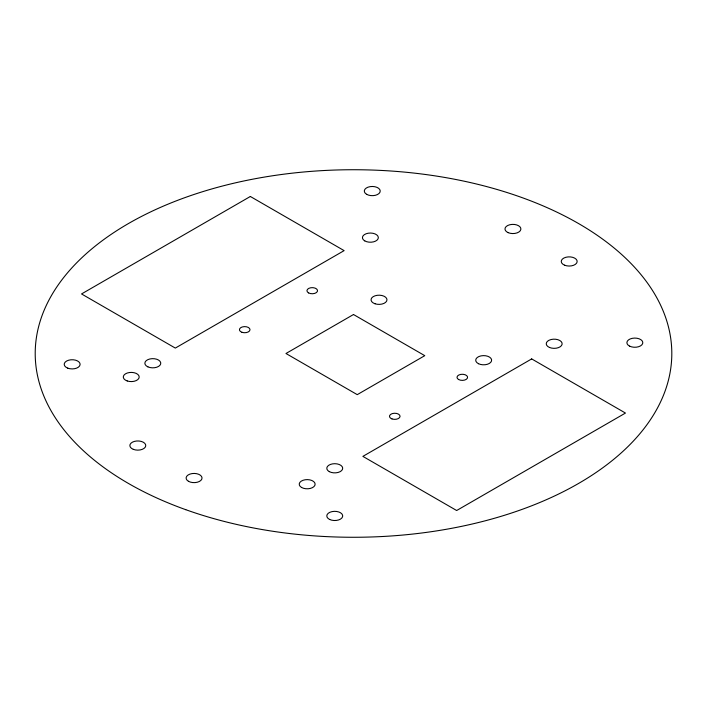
<?xml version="1.0" encoding="UTF-8"?>
<svg xmlns="http://www.w3.org/2000/svg" width="707" height="707" viewBox="0 0 707 707"><rect width="100%" height="100%" fill="white"/><g stroke="black" fill="none" stroke-linecap="round" stroke-linejoin="round"><path stroke-width="1.06" d="M250.34 196.484L81.535 293.944L175.318 348.083L344.123 250.623L250.34 196.484M353.5 314.518L285.973 353.5L357.247 394.647L424.774 355.665L353.5 314.518M531.682 358.917L362.877 456.377L456.66 510.516L625.465 413.056L531.682 358.917M391.978 418.915A5.303 3.067 0 0 0 400.065 416.396A5.303 3.067 0 0 0 392.244 413.613A5.303 3.067 0 0 0 391.978 418.915M241.98 332.299A5.303 3.067 0 0 0 250.013 329.727A5.303 3.067 0 0 0 242.139 326.996A5.303 3.067 0 0 0 241.98 332.299M458.604 379.526A5.303 3.067 0 0 0 467.433 378.068A5.303 3.067 0 0 0 460.823 374.383A5.303 3.067 0 0 0 458.604 379.526M185.764 509.685A318.309 183.776 0 0 0 671.65 359.271A318.309 183.776 0 0 0 203.086 191.544A318.309 183.776 0 0 0 185.764 509.685M366.641 194.319A7.954 4.596 0 0 0 379.951 192.251A7.954 4.596 0 0 0 370.185 186.63A7.954 4.596 0 0 0 366.641 194.319M629.654 346.156A7.954 4.596 0 0 0 642.663 343.522A7.954 4.596 0 0 0 632.217 338.335A7.954 4.596 0 0 0 629.654 346.156M329.683 519.477A7.954 4.596 0 0 0 342.595 516.684A7.954 4.596 0 0 0 331.954 511.629A7.954 4.596 0 0 0 329.683 519.477M67.731 368.144A7.954 4.596 0 0 0 80.094 364.635A7.954 4.596 0 0 0 68.641 360.208A7.954 4.596 0 0 0 67.731 368.144M508.156 232.647A7.954 4.596 0 0 0 520.829 229.519A7.954 4.596 0 0 0 509.8 224.746A7.954 4.596 0 0 0 508.156 232.647M564.61 265.205A7.954 4.596 0 0 0 577.124 261.873A7.954 4.596 0 0 0 565.865 257.286A7.954 4.596 0 0 0 564.61 265.205M133.278 449.325A7.954 4.596 0 0 0 145.73 445.923A7.954 4.596 0 0 0 134.392 441.398A7.954 4.596 0 0 0 133.278 449.325M188.442 481.281A7.954 4.596 0 0 0 201.76 479.222A7.954 4.596 0 0 0 192.012 473.593A7.954 4.596 0 0 0 188.442 481.281M308.544 292.892A5.303 3.067 0 0 0 317.381 291.434A5.303 3.067 0 0 0 310.78 287.749A5.303 3.067 0 0 0 308.544 292.892M364.75 240.875A7.954 4.596 0 0 0 378.068 238.816A7.954 4.596 0 0 0 368.32 233.195A7.954 4.596 0 0 0 364.75 240.875M549.472 347.455A7.954 4.596 0 0 0 562.1 344.265A7.954 4.596 0 0 0 551.009 339.546A7.954 4.596 0 0 0 549.472 347.455M147.887 366.853A7.954 4.596 0 0 0 160.683 363.902A7.954 4.596 0 0 0 149.849 358.979A7.954 4.596 0 0 0 147.887 366.853M329.294 471.631A7.954 4.596 0 0 0 342.488 469.342A7.954 4.596 0 0 0 332.449 463.889A7.954 4.596 0 0 0 329.294 471.631M301.544 487.45A7.954 4.596 0 0 0 314.862 485.391A7.954 4.596 0 0 0 305.115 479.77A7.954 4.596 0 0 0 301.544 487.45M127.242 380.967A7.954 4.596 0 0 0 139.199 377.008A7.954 4.596 0 0 0 127.278 373.013A7.954 4.596 0 0 0 127.242 380.967M478.515 363.716A7.954 4.596 0 0 0 491.498 361.038A7.954 4.596 0 0 0 480.999 355.886A7.954 4.596 0 0 0 478.515 363.716M375.028 303.771A7.954 4.596 0 0 0 386.968 299.786A7.954 4.596 0 0 0 375.028 295.809A7.954 4.596 0 0 0 375.028 303.771"/></g></svg>
